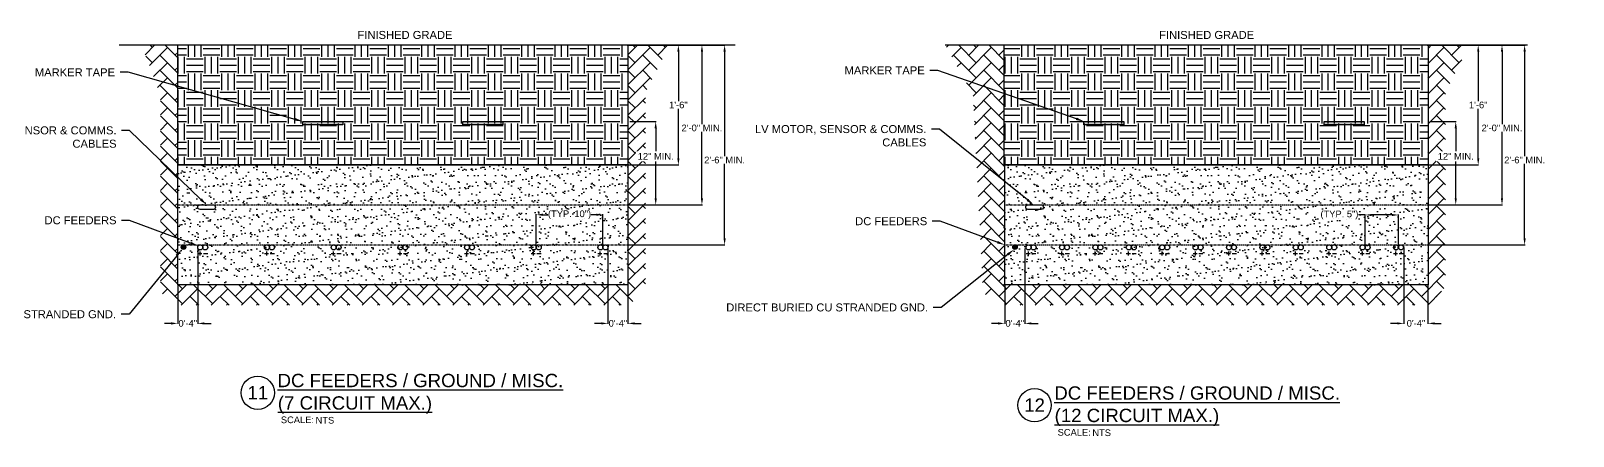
# Model space of a CAD drawing. Header units: feet. Extents: x -17 to 1795, y -41 to 60.
# Drawn here: x 1360.6 to 1591.9, y -0.5 to 60.3 of the extents above; entities that cross this region are included whole.
import ezdxf
from ezdxf import colors
from ezdxf.entities.mleader import LeaderData, LeaderLine
from ezdxf.enums import TextEntityAlignment as Align
from ezdxf.math import Vec2, Vec3

# ---------------------------------------------------------------- set-up
doc = ezdxf.new("R2010")
doc.units = ezdxf.units.FT
doc.header["$MEASUREMENT"] = 0
doc.linetypes.add('CENTER', pattern=[2, 1.25, -0.25, 0.25, -0.25])
for name, color, linetype in [('E-CABL-HARN-CBHR', 2, 'Continuous'), ('E-CABL-INST', 1, 'INSTRUMENT_CABLE'), ('E-CABL-UG2', 142, 'GROUND_WIRE_G2'), ('E-FIN-GR', 4, 'Continuous'), ('E-MRKR-TREN', 6, 'Continuous'), ('E-TREN', 3, 'Continuous'), ('E-TREN-HATCH', 254, 'Continuous'), ('G-ANNO-TEXT @ 1', 1, 'Continuous'), ('G-DIMS', 7, 'Continuous'), ('G-TEXT', 7, 'Continuous'), ('text', 1, 'Continuous')]:
    doc.layers.add(name, color=color, linetype=linetype)
doc.styles.add('NEI-A', font='arial.ttf')
doc.styles.get("Standard").update_dxf_attribs({"font": 'arial.ttf'})
doc.linetypes.add('GROUND_WIRE_G2', pattern='A,1,-0.2,["G2",Standard,S=0.1,R=0,X=-0.1,Y=-0.05],-0.2', length=1.4)
doc.linetypes.add('INSTRUMENT_CABLE', pattern='A,1,-0.2,["INST",Standard,S=0.1,R=0,X=-0.09,Y=-0.05],-0.3', length=1.5)
doc.dimstyles.new('NEI-A', dxfattribs={"dimtxt": 0.1, "dimasz": 0.125, "dimexe": 0.0625, "dimexo": 0.0625, "dimgap": 0.0625, "dimtad": 0, "dimtih": 1, "dimtoh": 1, "dimdec": 4, "dimzin": 3, "dimdsep": 46, "dimlunit": 4, "dimtxsty": 'NEI-A', "dimcen": 0, "dimadec": 0, "dimazin": 0, "dimtfac": 0.75, "dimtdec": 4, "dimtofl": 0, "dimtmove": 0, "dimatfit": 3, "dimfxl": 1, "dimfrac": 1, "dimtolj": 1, "dimtzin": 0, "dimarcsym": 0})

# ---------------------------------------------------------------- blocks, each defined once
blk = doc.blocks.new('*D12')
at = {"layer": 'Defpoints', "color": 0, "transparency": 16777216}
for p in [(1385.67, 27.7), (1382.67, 22.16), (1385.67, 16.38)]:
    blk.add_point(p, dxfattribs=at)
at = {"layer": 'text', "color": 0, "lineweight": -2, "transparency": 16777216}
for p, q in [((1385.67, 27.63), (1385.67, 16.31)), ((1382.67, 22.1), (1382.67, 16.31)), ((1381.67, 16.38), (1380.67, 16.38)), ((1386.67, 16.38), (1387.67, 16.38))]:
    blk.add_line(p, q, dxfattribs=at)
at = {"layer": 'text', "color": 0, "transparency": 16777216}
for points in [[(1381.67, 16.54), (1381.67, 16.21), (1382.67, 16.38)], [(1386.67, 16.54), (1386.67, 16.21), (1385.67, 16.38)]]:
    blk.add_solid(points, dxfattribs=at)
at = {"layer": 'text', "color": 0, "transparency": 16777216, "insert": (1384.17, 16.38), "char_height": 1, "attachment_point": 5, "style": 'NEI-A'}
blk.add_mtext('\\A1;0\'-4"', dxfattribs=at)
blk = doc.blocks.new('*D11')
at = {"layer": 'Defpoints', "color": 0, "transparency": 16777216}
for p in [(1447.17, 27.79), (1450.18, 22.16), (1450.18, 16.38)]:
    blk.add_point(p, dxfattribs=at)
at = {"layer": 'text', "color": 0, "lineweight": -2, "transparency": 16777216}
for p, q in [((1447.17, 27.72), (1447.17, 16.31)), ((1450.18, 22.1), (1450.18, 16.31)), ((1446.17, 16.38), (1445.17, 16.38)), ((1451.18, 16.38), (1452.18, 16.38))]:
    blk.add_line(p, q, dxfattribs=at)
at = {"layer": 'text', "color": 0, "transparency": 16777216}
for points in [[(1446.17, 16.54), (1446.17, 16.21), (1447.17, 16.38)], [(1451.18, 16.54), (1451.18, 16.21), (1450.18, 16.38)]]:
    blk.add_solid(points, dxfattribs=at)
at = {"layer": 'text', "color": 0, "transparency": 16777216, "insert": (1448.67, 16.38), "char_height": 1, "attachment_point": 5, "style": 'NEI-A'}
blk.add_mtext('\\A1;0\'-4"', dxfattribs=at)
blk = doc.blocks.new('*D22')
at = {"layer": 'Defpoints', "color": 0, "transparency": 16777216}
for p in [(1446.42, 32.68), (1436.42, 27.79), (1446.42, 27.79)]:
    blk.add_point(p, dxfattribs=at)
at = {"layer": 'text', "color": 0, "lineweight": -2, "transparency": 16777216}
for p, q in [((1436.42, 27.85), (1436.42, 32.75)), ((1437.42, 32.68), (1438.19, 32.68)), ((1445.42, 32.68), (1444.65, 32.68)), ((1446.42, 27.85), (1446.42, 32.75))]:
    blk.add_line(p, q, dxfattribs=at)
at = {"layer": 'text', "color": 0, "transparency": 16777216}
for points in [[(1437.42, 32.85), (1437.42, 32.52), (1436.42, 32.68)], [(1445.42, 32.85), (1445.42, 32.52), (1446.42, 32.68)]]:
    blk.add_solid(points, dxfattribs=at)
at = {"layer": 'text', "color": 0, "transparency": 16777216, "insert": (1441.42, 32.68), "char_height": 1, "attachment_point": 5, "style": 'NEI-A'}
blk.add_mtext('\\A1;(TYP. 10")', dxfattribs=at)
blk = doc.blocks.new('*D15')
at = {"layer": 'Defpoints', "color": 0, "transparency": 16777216}
for p in [(1509.69, 27.7), (1506.69, 22.16), (1509.69, 16.38)]:
    blk.add_point(p, dxfattribs=at)
at = {"layer": 'text', "color": 0, "lineweight": -2, "transparency": 16777216}
for p, q in [((1509.69, 27.63), (1509.69, 16.31)), ((1506.69, 22.1), (1506.69, 16.31)), ((1505.69, 16.38), (1504.69, 16.38)), ((1510.69, 16.38), (1511.69, 16.38))]:
    blk.add_line(p, q, dxfattribs=at)
at = {"layer": 'text', "color": 0, "transparency": 16777216}
for points in [[(1505.69, 16.54), (1505.69, 16.21), (1506.69, 16.38)], [(1510.69, 16.54), (1510.69, 16.21), (1509.69, 16.38)]]:
    blk.add_solid(points, dxfattribs=at)
at = {"layer": 'text', "color": 0, "transparency": 16777216, "insert": (1508.19, 16.38), "char_height": 1, "attachment_point": 5, "style": 'NEI-A'}
blk.add_mtext('\\A1;0\'-4"', dxfattribs=at)
blk = doc.blocks.new('*D20')
at = {"layer": 'Defpoints', "color": 0, "transparency": 16777216}
for p in [(1566.54, 27.81), (1570.15, 22.16), (1570.15, 16.38)]:
    blk.add_point(p, dxfattribs=at)
at = {"layer": 'text', "color": 0, "lineweight": -2, "transparency": 16777216}
for p, q in [((1566.54, 27.75), (1566.54, 16.31)), ((1570.15, 22.1), (1570.15, 16.31)), ((1565.54, 16.38), (1564.54, 16.38)), ((1571.15, 16.38), (1572.15, 16.38))]:
    blk.add_line(p, q, dxfattribs=at)
at = {"layer": 'text', "color": 0, "transparency": 16777216}
for points in [[(1565.54, 16.54), (1565.54, 16.21), (1566.54, 16.38)], [(1571.15, 16.54), (1571.15, 16.21), (1570.15, 16.38)]]:
    blk.add_solid(points, dxfattribs=at)
at = {"layer": 'text', "color": 0, "transparency": 16777216, "insert": (1568.35, 16.38), "char_height": 1, "attachment_point": 5, "style": 'NEI-A'}
blk.add_mtext('\\A1;0\'-4"', dxfattribs=at)
blk = doc.blocks.new('*D35')
at = {"layer": 'Defpoints', "color": 0, "transparency": 16777216}
for p in [(1565.73, 32.65), (1560.72, 27.78), (1565.73, 27.79)]:
    blk.add_point(p, dxfattribs=at)
at = {"layer": 'text', "color": 0, "lineweight": -2, "transparency": 16777216}
for p, q in [((1560.72, 32.65), (1559.72, 32.65)), ((1560.72, 27.85), (1560.72, 32.71)), ((1564.73, 32.65), (1561.72, 32.65)), ((1565.73, 27.85), (1565.73, 32.71))]:
    blk.add_line(p, q, dxfattribs=at)
at = {"layer": 'text', "color": 0, "transparency": 16777216}
for points in [[(1561.72, 32.81), (1561.72, 32.48), (1560.72, 32.65)], [(1564.73, 32.81), (1564.73, 32.48), (1565.73, 32.65)]]:
    blk.add_solid(points, dxfattribs=at)
at = {"layer": 'text', "color": 0, "transparency": 16777216, "insert": (1556.87, 32.65), "char_height": 1, "attachment_point": 5, "style": 'NEI-A'}
blk.add_mtext('\\A1;(TYP. 5")', dxfattribs=at)
blk = doc.blocks.new('DETAIL_TITLE')
blk.add_circle((0.592, -0.513), 0.25)
at = {"style": 'NEI-A', "flags": 8}
blk.add_attdef('#', text='', height=0.2, dxfattribs=at).set_placement((0.592, -0.511), align=Align.MIDDLE_CENTER)
at = {"style": 'NEI-A'}
blk.add_attdef('DETAIL_TITLE_001', (0.91, -0.485), '', height=0.2, dxfattribs=at)
for tag, p in [('SCALE:', (0.939, -0.738)), ('1"_=_', (1.547, -0.738))]:
    blk.add_attdef(tag, text='', height=0.1, dxfattribs=at).set_placement(p, align=Align.BOTTOM_LEFT)
blk = doc.blocks.new('*D50')
at = {"layer": 'Defpoints', "color": 0, "transparency": 16777216}
for p in [(1450.26, 58.16), (1457.74, 58.16), (1450.26, 40.16)]:
    blk.add_point(p, dxfattribs=at)
at = {"layer": 'text', "color": 0, "lineweight": -2, "transparency": 16777216}
for p, q in [((1450.32, 58.16), (1457.8, 58.16)), ((1457.74, 57.16), (1457.74, 49.73)), ((1457.74, 41.16), (1457.74, 48.59)), ((1450.32, 40.16), (1457.8, 40.16))]:
    blk.add_line(p, q, dxfattribs=at)
at = {"layer": 'text', "color": 0, "transparency": 16777216}
for points in [[(1457.57, 57.16), (1457.91, 57.16), (1457.74, 58.16)], [(1457.57, 41.16), (1457.91, 41.16), (1457.74, 40.16)]]:
    blk.add_solid(points, dxfattribs=at)
at = {"layer": 'text', "color": 0, "transparency": 16777216, "insert": (1457.74, 49.16), "char_height": 1, "attachment_point": 5, "style": 'NEI-A'}
blk.add_mtext('\\A1;1\'-6"', dxfattribs=at)
blk = doc.blocks.new('*D51')
at = {"layer": 'Defpoints', "color": 0, "transparency": 16777216}
for p in [(1570.2, 58.16), (1577.68, 58.16), (1570.2, 40.16)]:
    blk.add_point(p, dxfattribs=at)
at = {"layer": 'text', "color": 0, "lineweight": -2, "transparency": 16777216}
for p, q in [((1570.27, 58.16), (1577.74, 58.16)), ((1577.68, 57.16), (1577.68, 49.73)), ((1577.68, 41.16), (1577.68, 48.59)), ((1570.27, 40.16), (1577.74, 40.16))]:
    blk.add_line(p, q, dxfattribs=at)
at = {"layer": 'text', "color": 0, "transparency": 16777216}
for points in [[(1577.52, 57.16), (1577.85, 57.16), (1577.68, 58.16)], [(1577.52, 41.16), (1577.85, 41.16), (1577.68, 40.16)]]:
    blk.add_solid(points, dxfattribs=at)
at = {"layer": 'text', "color": 0, "transparency": 16777216, "insert": (1577.68, 49.16), "char_height": 1, "attachment_point": 5, "style": 'NEI-A'}
blk.add_mtext('\\A1;1\'-6"', dxfattribs=at)
blk = doc.blocks.new('*D53')
at = {"layer": 'Defpoints', "color": 0, "transparency": 16777216}
for p in [(1450.41, 46.67), (1450.24, 34.16), (1454.34, 34.16)]:
    blk.add_point(p, dxfattribs=at)
at = {"layer": 'text', "color": 0, "lineweight": -2, "transparency": 16777216}
for p, q in [((1450.47, 46.67), (1454.4, 46.67)), ((1454.34, 45.67), (1454.34, 42.03)), ((1454.34, 35.16), (1454.34, 40.9)), ((1450.3, 34.16), (1454.4, 34.16))]:
    blk.add_line(p, q, dxfattribs=at)
at = {"layer": 'text', "color": 0, "transparency": 16777216}
for points in [[(1454.17, 45.67), (1454.51, 45.67), (1454.34, 46.67)], [(1454.17, 35.16), (1454.51, 35.16), (1454.34, 34.16)]]:
    blk.add_solid(points, dxfattribs=at)
at = {"layer": 'text', "color": 0, "transparency": 16777216, "insert": (1454.34, 41.46), "char_height": 1, "attachment_point": 5, "style": 'NEI-A', "bg_fill": 3, "box_fill_scale": 1.25, "bg_fill_color": 256, "bg_fill_true_color": 13158600, "bg_fill_transparency": 0}
blk.add_mtext('\\A1;12" MIN.', dxfattribs=at)
blk = doc.blocks.new('*D54')
at = {"layer": 'Defpoints', "color": 0, "transparency": 16777216}
for p in [(1570.38, 46.67), (1570.21, 34.16), (1574.31, 34.16)]:
    blk.add_point(p, dxfattribs=at)
at = {"layer": 'text', "color": 0, "lineweight": -2, "transparency": 16777216}
for p, q in [((1570.44, 46.67), (1574.38, 46.67)), ((1574.31, 45.67), (1574.31, 42.03)), ((1574.31, 35.16), (1574.31, 40.9)), ((1570.27, 34.16), (1574.38, 34.16))]:
    blk.add_line(p, q, dxfattribs=at)
at = {"layer": 'text', "color": 0, "transparency": 16777216}
for points in [[(1574.15, 45.67), (1574.48, 45.67), (1574.31, 46.67)], [(1574.15, 35.16), (1574.48, 35.16), (1574.31, 34.16)]]:
    blk.add_solid(points, dxfattribs=at)
at = {"layer": 'text', "color": 0, "transparency": 16777216, "insert": (1574.31, 41.46), "char_height": 1, "attachment_point": 5, "style": 'NEI-A', "bg_fill": 3, "box_fill_scale": 1.25, "bg_fill_color": 256, "bg_fill_true_color": 13158600, "bg_fill_transparency": 0}
blk.add_mtext('\\A1;12" MIN.', dxfattribs=at)
blk = doc.blocks.new('*D66')
at = {"layer": 'Defpoints', "color": 0, "transparency": 16777216}
for p in [(1450.18, 58.16), (1450, 28.16), (1464.67, 28.16)]:
    blk.add_point(p, dxfattribs=at)
at = {"layer": 'text', "color": 0, "lineweight": -2, "transparency": 16777216}
for p, q in [((1450.24, 58.16), (1464.73, 58.16)), ((1464.67, 57.16), (1464.67, 41.47)), ((1464.67, 29.16), (1464.67, 40.33)), ((1450.06, 28.16), (1464.73, 28.16))]:
    blk.add_line(p, q, dxfattribs=at)
at = {"layer": 'text', "color": 0, "transparency": 16777216}
for points in [[(1464.5, 57.16), (1464.84, 57.16), (1464.67, 58.16)], [(1464.5, 29.16), (1464.84, 29.16), (1464.67, 28.16)]]:
    blk.add_solid(points, dxfattribs=at)
at = {"layer": 'text', "color": 0, "transparency": 16777216, "insert": (1464.67, 40.9), "char_height": 1, "attachment_point": 5, "style": 'NEI-A'}
blk.add_mtext('\\A1;2\'-6" MIN.', dxfattribs=at)
blk = doc.blocks.new('*D67')
at = {"layer": 'Defpoints', "color": 0, "transparency": 16777216}
for p in [(1450, 58.16), (1450, 34.16), (1461.27, 34.16)]:
    blk.add_point(p, dxfattribs=at)
at = {"layer": 'text', "color": 0, "lineweight": -2, "transparency": 16777216}
for p, q in [((1450.06, 58.16), (1461.34, 58.16)), ((1461.27, 57.16), (1461.27, 46.29)), ((1461.27, 35.16), (1461.27, 45.14)), ((1450.06, 34.16), (1461.34, 34.16))]:
    blk.add_line(p, q, dxfattribs=at)
at = {"layer": 'text', "color": 0, "transparency": 16777216}
for points in [[(1461.11, 57.16), (1461.44, 57.16), (1461.27, 58.16)], [(1461.11, 35.16), (1461.44, 35.16), (1461.27, 34.16)]]:
    blk.add_solid(points, dxfattribs=at)
at = {"layer": 'text', "color": 0, "transparency": 16777216, "insert": (1461.27, 45.71), "char_height": 1, "attachment_point": 5, "style": 'NEI-A'}
blk.add_mtext('\\A1;2\'-0" MIN.', dxfattribs=at)
blk = doc.blocks.new('*D68')
at = {"layer": 'Defpoints', "color": 0, "transparency": 16777216}
for p in [(1570.15, 58.16), (1569.97, 28.16), (1584.64, 28.16)]:
    blk.add_point(p, dxfattribs=at)
at = {"layer": 'text', "color": 0, "lineweight": -2, "transparency": 16777216}
for p, q in [((1570.22, 58.16), (1584.7, 58.16)), ((1584.64, 57.16), (1584.64, 41.47)), ((1584.64, 29.16), (1584.64, 40.33)), ((1570.04, 28.16), (1584.7, 28.16))]:
    blk.add_line(p, q, dxfattribs=at)
at = {"layer": 'text', "color": 0, "transparency": 16777216}
for points in [[(1584.47, 57.16), (1584.81, 57.16), (1584.64, 58.16)], [(1584.47, 29.16), (1584.81, 29.16), (1584.64, 28.16)]]:
    blk.add_solid(points, dxfattribs=at)
at = {"layer": 'text', "color": 0, "transparency": 16777216, "insert": (1584.64, 40.9), "char_height": 1, "attachment_point": 5, "style": 'NEI-A'}
blk.add_mtext('\\A1;2\'-6" MIN.', dxfattribs=at)
blk = doc.blocks.new('*D69')
at = {"layer": 'Defpoints', "color": 0, "transparency": 16777216}
for p in [(1569.97, 58.16), (1569.97, 34.16), (1581.25, 34.16)]:
    blk.add_point(p, dxfattribs=at)
at = {"layer": 'text', "color": 0, "lineweight": -2, "transparency": 16777216}
for p, q in [((1570.04, 58.16), (1581.31, 58.16)), ((1581.25, 57.16), (1581.25, 46.29)), ((1581.25, 35.16), (1581.25, 45.14)), ((1570.04, 34.16), (1581.31, 34.16))]:
    blk.add_line(p, q, dxfattribs=at)
at = {"layer": 'text', "color": 0, "transparency": 16777216}
for points in [[(1581.08, 57.16), (1581.41, 57.16), (1581.25, 58.16)], [(1581.08, 35.16), (1581.41, 35.16), (1581.25, 34.16)]]:
    blk.add_solid(points, dxfattribs=at)
at = {"layer": 'text', "color": 0, "transparency": 16777216, "insert": (1581.25, 45.71), "char_height": 1, "attachment_point": 5, "style": 'NEI-A'}
blk.add_mtext('\\A1;2\'-0" MIN.', dxfattribs=at)

msp = doc.modelspace()

# ---------------------------------------------------------------- hatches: boundary and pattern name
at = {"layer": 'E-CABL-UG2', "linetype": 'Continuous'}
h = msp.add_hatch(color=256, dxfattribs=at)
edge = h.paths.add_edge_path()
edge.add_arc((1383.53235, 27.8174), 0.34375, 0, 360)
h = msp.add_hatch(color=256, dxfattribs=at)
edge = h.paths.add_edge_path()
edge.add_arc((1508.22198, 27.8174), 0.34375, 0, 360)
at = {"layer": 'E-MRKR-TREN', "linetype": 'Continuous'}
h = msp.add_hatch(color=256, dxfattribs=at)
h.dxf.hatch_style = 1
h.paths.add_polyline_path([(1401.42458, 46.67723), (1407.42458, 46.67723), (1407.42458, 46.17723), (1401.42458, 46.17723)])
h = msp.add_hatch(color=256, dxfattribs=at)
h.dxf.hatch_style = 1
h.paths.add_polyline_path([(1425.42458, 46.67723), (1431.42458, 46.67723), (1431.42458, 46.17723), (1425.42458, 46.17723)])
h = msp.add_hatch(color=256, dxfattribs=at)
h.dxf.hatch_style = 1
h.paths.add_polyline_path([(1518.55613, 46.68839), (1524.55613, 46.68839), (1524.55613, 46.18839), (1518.55613, 46.18839)])
h = msp.add_hatch(color=256, dxfattribs=at)
h.dxf.hatch_style = 1
h.paths.add_polyline_path([(1554.55613, 46.68839), (1560.55613, 46.68839), (1560.55613, 46.18839), (1554.55613, 46.18839)])
at = {"layer": 'E-TREN-HATCH', "linetype": 'Continuous'}
h = msp.add_hatch(dxfattribs=at)
h.set_pattern_fill('AR-HBONE', color=256, scale=0.4)
h.set_pattern_definition([(45, (888.9701, 199.1875), (2e-16, 2.2627417), [4.8, -1.6]), (135, (890.1015, 200.3188), (2e-16, 2.2627417), [4.8, -1.6])])
h.paths.add_polyline_path([(1456.39624, 58.16115), (1450.18083, 58.16115), (1450.18083, 22.16115), (1382.66833, 22.16115), (1382.66833, 58.16115), (1377.24086, 58.16115), (1380.06274, 50.67285), (1380.06274, 21.0924), (1382.06111, 19.0924), (1450.44575, 19.13853), (1452.79287, 21.87574), (1452.79287, 51.04884)])
h = msp.add_hatch(dxfattribs=at)
h.set_pattern_fill('EARTH', color=256, scale=10)
h.set_pattern_definition([(0, (888.9701, 199.1875), (2.5, 2.5), [2.5, -2.5]), (0, (888.9701, 200.125), (2.5, 2.5), [2.5, -2.5]), (0, (888.9701, 201.0625), (2.5, 2.5), [2.5, -2.5]), (90, (889.2826, 201.375), (-2.5, 2.5), [2.5, -2.5]), (90, (890.2201, 201.375), (-2.5, 2.5), [2.5, -2.5]), (90, (891.1576, 201.375), (-2.5, 2.5), [2.5, -2.5])])
h.paths.add_polyline_path([(1382.66833, 58.16115), (1450.18083, 58.16115), (1450.18083, 40.16115), (1382.66833, 40.16115)])
h = msp.add_hatch(dxfattribs=at)
h.set_pattern_fill('AR-HBONE', color=256, scale=0.4)
h.set_pattern_definition([(45, (998.9422, 199.1875), (2e-16, 2.2627417), [4.8, -1.6]), (135, (1000.0736, 200.3188), (2e-16, 2.2627417), [4.8, -1.6])])
h.paths.add_polyline_path([(1576.3683, 58.16115), (1570.15288, 58.16115), (1570.15288, 22.16115), (1506.60587, 22.16115), (1506.60587, 58.16115), (1497.7434, 58.16115), (1501.92143, 50.67285), (1503.44071, 21.0924), (1505.40311, 19.0924), (1570.4178, 19.13853), (1572.76492, 21.87574), (1572.76492, 51.04884)])
h = msp.add_hatch(dxfattribs=at)
h.set_pattern_fill('EARTH', color=256, scale=10)
h.set_pattern_definition([(0, (998.9422, 199.1875), (2.5, 2.5), [2.5, -2.5]), (0, (998.9422, 200.125), (2.5, 2.5), [2.5, -2.5]), (0, (998.9422, 201.0625), (2.5, 2.5), [2.5, -2.5]), (90, (999.2547, 201.375), (-2.5, 2.5), [2.5, -2.5]), (90, (1000.1922, 201.375), (-2.5, 2.5), [2.5, -2.5]), (90, (1001.1297, 201.375), (-2.5, 2.5), [2.5, -2.5])])
h.paths.add_polyline_path([(1506.60587, 58.16115), (1570.15288, 58.16115), (1570.15288, 40.16115), (1506.60587, 40.16115)])
h = msp.add_hatch(dxfattribs=at)
h.set_pattern_fill('AR-SAND', color=252)
h.set_pattern_definition([(37.5, (888.9701, 199.1875), (-0.0629934, 1.9268238), [0, -1.52, 0, -1.7, 0, -1.625]), (7.5, (888.9701, 199.1875), (1.769777, 2.822146), [0, -0.82, 0, -1.37, 0, -0.525]), (327.5, (887.7401, 199.1875), (3.114142, 0.005659), [0, -0.5, 0, -1.8, 0, -2.35]), (317.5, (887.74, 199.1875), (3.006127, 0.877676), [0, -0.25, 0, -1.18, 0, -1.35])])
h.paths.add_polyline_path([(1382.66833, 40.16115), (1450.18083, 40.16115), (1450.18083, 22.16115), (1382.66833, 22.16115)])
h = msp.add_hatch(dxfattribs=at)
h.set_pattern_fill('AR-SAND', color=252)
h.set_pattern_definition([(37.5, (998.9422, 199.1875), (-0.0629934, 1.9268238), [0, -1.52, 0, -1.7, 0, -1.625]), (7.5, (998.9422, 199.1875), (1.769777, 2.822146), [0, -0.82, 0, -1.37, 0, -0.525]), (327.5, (997.7122, 199.1875), (3.114142, 0.005659), [0, -0.5, 0, -1.8, 0, -2.35]), (317.5, (997.7122, 199.1875), (3.006127, 0.877676), [0, -0.25, 0, -1.18, 0, -1.35])])
h.paths.add_polyline_path([(1506.5485, 40.16115), (1570.15288, 40.16115), (1570.15288, 22.16115), (1506.5485, 22.16115)])

# ---------------------------------------------------------------- linework, layer by layer
at = {"layer": 'E-CABL-HARN-CBHR', "linetype": 'Continuous'}
for centre in [(1386.04333, 27.78615), (1386.79333, 27.78615), (1396.04333, 27.78615), (1396.79333, 27.78615), (1406.04333, 27.78615), (1406.79333, 27.78615), (1416.04333, 27.78615), (1416.79333, 27.78615), (1426.04333, 27.78615), (1426.79333, 27.78615), (1436.04333, 27.78615), (1436.79333, 27.78615), (1446.04333, 27.78615), (1446.79333, 27.78615), (1510.25615, 27.78615), (1511.00615, 27.78615), (1515.26475, 27.78615), (1516.01475, 27.78615), (1520.27335, 27.78615), (1521.02335, 27.78615), (1525.28195, 27.78615), (1526.03195, 27.78615), (1530.29055, 27.78615), (1531.04055, 27.78615), (1535.29915, 27.78615), (1536.04915, 27.78615), (1540.30775, 27.78615), (1541.05775, 27.78615), (1545.31635, 27.78615), (1546.06635, 27.78615), (1550.32495, 27.78615), (1551.07495, 27.78615), (1555.33355, 27.78615), (1556.08355, 27.78615), (1560.34215, 27.78615), (1561.09215, 27.78615), (1565.35075, 27.78615), (1566.10075, 27.78615)]:
    msp.add_circle(centre, 0.375, dxfattribs=at)
at = {"layer": 'E-CABL-INST', "linetype": 'Continuous', "flags": 128}
for points in [[(1386.00583, 34.16115), (1388.00583, 34.16115, -1.000000131), (1388.00583, 33.48615), (1386.00583, 33.48615, -0.999839867), (1386.00572, 34.16115, -0.000160154)], [(1510.15784, 34.16115), (1512.15784, 34.16115, -1.000000131), (1512.15784, 33.48615), (1510.15784, 33.48615, -0.999839867), (1510.15773, 34.16115, -0.000160154)]]:
    msp.add_lwpolyline(points, format="xyb", dxfattribs=at)
at = {"layer": 'E-CABL-UG2', "linetype": 'Continuous'}
for centre in [(1383.53235, 27.8174), (1508.22198, 27.8174)]:
    msp.add_circle(centre, 0.34375, dxfattribs=at)
at = {"layer": 'E-FIN-GR', "flags": 128}
for points in [[(1373.89916, 58.16115), (1466.25047, 58.16115)], [(1497.7434, 58.16115), (1585.09106, 58.16115)]]:
    msp.add_lwpolyline(points, dxfattribs=at)
at = {"layer": 'E-MRKR-TREN', "linetype": 'Continuous', "flags": 128}
for points in [[(1401.42458, 46.67723), (1407.42458, 46.67723), (1407.42458, 46.17723), (1401.42458, 46.17723)], [(1425.42458, 46.67723), (1431.42458, 46.67723), (1431.42458, 46.17723), (1425.42458, 46.17723)], [(1518.55613, 46.68839), (1524.55613, 46.68839), (1524.55613, 46.18839), (1518.55613, 46.18839)], [(1554.55613, 46.68839), (1560.55613, 46.68839), (1560.55613, 46.18839), (1554.55613, 46.18839)]]:
    msp.add_lwpolyline(points, close=True, dxfattribs=at)
at = {"layer": 'E-TREN', "color": 252, "linetype": 'Continuous'}
for points in [[(1382.66833, 58.16115), (1450.18083, 58.16115), (1450.18083, 40.16115), (1382.66833, 40.16115)], [(1506.60587, 58.16115), (1570.15288, 58.16115), (1570.15288, 40.16115), (1506.60587, 40.16115)], [(1382.66833, 40.16115), (1450.18083, 40.16115), (1450.18083, 22.16115), (1382.66833, 22.16115)], [(1506.66958, 40.16115), (1570.15288, 40.16115), (1570.15288, 22.16115), (1506.66958, 22.16115)]]:
    msp.add_lwpolyline(points, close=True, dxfattribs=at)
at = {"layer": 'G-DIMS', "linetype": 'CENTER', "ltscale": 0.25}
for points in [[(1382.66833, 34.16115), (1450.18083, 34.16115)], [(1506.82034, 34.16115), (1570.15288, 34.16115)], [(1382.66833, 28.16115), (1450.18083, 28.16115)], [(1506.82034, 28.16115), (1570.15288, 28.16115)]]:
    msp.add_lwpolyline(points, dxfattribs=at)
at = {"layer": 'G-TEXT'}
for p, q in [((1385.66164, 26.86121), (1386.27954, 26.86121)), ((1385.97059, 27.17016), (1385.97059, 26.55226)), ((1386.53618, 26.86121), (1387.15408, 26.86121)), ((1395.66164, 26.86121), (1396.27954, 26.86121)), ((1395.97059, 27.17016), (1395.97059, 26.55226)), ((1396.53618, 26.86121), (1397.15408, 26.86121)), ((1405.66164, 26.86121), (1406.27954, 26.86121)), ((1405.97059, 27.17016), (1405.97059, 26.55226)), ((1406.53618, 26.86121), (1407.15408, 26.86121)), ((1415.66164, 26.86121), (1416.27954, 26.86121)), ((1415.97059, 27.17016), (1415.97059, 26.55226)), ((1416.53618, 26.86121), (1417.15408, 26.86121)), ((1425.66164, 26.86121), (1426.27954, 26.86121)), ((1425.97059, 27.17016), (1425.97059, 26.55226)), ((1426.53618, 26.86121), (1427.15408, 26.86121)), ((1435.66164, 26.86121), (1436.27954, 26.86121)), ((1435.97059, 27.17016), (1435.97059, 26.55226)), ((1436.53618, 26.86121), (1437.15408, 26.86121)), ((1445.66164, 26.86121), (1446.27954, 26.86121)), ((1445.97059, 27.17016), (1445.97059, 26.55226)), ((1446.53618, 26.86121), (1447.15408, 26.86121)), ((1509.87446, 26.86121), (1510.49236, 26.86121)), ((1510.18341, 27.17016), (1510.18341, 26.55226)), ((1510.749, 26.86121), (1511.3669, 26.86121)), ((1514.88306, 26.86121), (1515.50096, 26.86121)), ((1515.19201, 27.17016), (1515.19201, 26.55226)), ((1515.7576, 26.86121), (1516.3755, 26.86121)), ((1519.89166, 26.86121), (1520.50956, 26.86121)), ((1520.20061, 27.17016), (1520.20061, 26.55226)), ((1520.7662, 26.86121), (1521.3841, 26.86121)), ((1524.90027, 26.86121), (1525.51816, 26.86121)), ((1525.20921, 27.17016), (1525.20921, 26.55226)), ((1525.7748, 26.86121), (1526.3927, 26.86121)), ((1529.90887, 26.86121), (1530.52676, 26.86121)), ((1530.21781, 27.17016), (1530.21781, 26.55226)), ((1530.7834, 26.86121), (1531.4013, 26.86121)), ((1534.91747, 26.86121), (1535.53536, 26.86121)), ((1535.22642, 27.17016), (1535.22642, 26.55226)), ((1535.792, 26.86121), (1536.4099, 26.86121)), ((1539.92607, 26.86121), (1540.54396, 26.86121)), ((1540.23502, 27.17016), (1540.23502, 26.55226)), ((1540.8006, 26.86121), (1541.4185, 26.86121)), ((1544.93467, 26.86121), (1545.55256, 26.86121)), ((1545.24362, 27.17016), (1545.24362, 26.55226)), ((1545.8092, 26.86121), (1546.4271, 26.86121)), ((1549.94327, 26.86121), (1550.56117, 26.86121)), ((1550.25222, 27.17016), (1550.25222, 26.55226)), ((1550.8178, 26.86121), (1551.4357, 26.86121)), ((1554.95187, 26.86121), (1555.56977, 26.86121)), ((1555.26082, 27.17016), (1555.26082, 26.55226)), ((1555.82641, 26.86121), (1556.4443, 26.86121)), ((1559.96047, 26.86121), (1560.57837, 26.86121)), ((1560.26942, 27.17016), (1560.26942, 26.55226)), ((1560.83501, 26.86121), (1561.4529, 26.86121)), ((1564.96907, 26.86121), (1565.58697, 26.86121)), ((1565.27802, 27.17016), (1565.27802, 26.55226)), ((1565.84361, 26.86121), (1566.4615, 26.86121))]:
    msp.add_line(p, q, dxfattribs=at)

# ---------------------------------------------------------------- block references
at = {"layer": 'G-ANNO-TEXT @ 1'}
ref = msp.add_blockref('DETAIL_TITLE', (1388.74689, 11.09374), dxfattribs=dict(at, xscale=10, yscale=10, zscale=10))
ref.add_attrib('#', '11', dxfattribs={"layer": '0', "height": 2, "style": 'NEI-A'}).set_placement((1394.66889, 5.98474), align=Align.MIDDLE_CENTER)
ref.add_attrib('DETAIL_TITLE_001', '%%UDC FEEDERS / GROUND / MISC.', (1397.6303, 6.80689), dxfattribs={"layer": '0', "height": 2, "style": 'NEI-A'})
ref.add_attrib('SCALE:', 'SCALE:', dxfattribs={"layer": '0', "height": 1, "style": 'NEI-A'}).set_placement((1398.12997, 2.405), align=Align.TOP_LEFT)
ref.add_attrib('1"_=_', 'NTS', dxfattribs={"layer": '0', "height": 1, "style": 'NEI-A'}).set_placement((1403.33509, 2.34275), align=Align.TOP_LEFT)
ref.add_attrib('DETAIL_TITLE_002', '%%U(7 CIRCUIT MAX.)', (1397.67669, 3.43945), dxfattribs={"layer": '0', "height": 2, "style": 'NEI-A'})
ref = msp.add_blockref('DETAIL_TITLE', (1505.22917, 9.21693), dxfattribs=dict(at, xscale=10, yscale=10, zscale=10))
ref.add_attrib('#', '12', dxfattribs={"layer": '0', "height": 2, "style": 'NEI-A'}).set_placement((1511.15117, 4.10793), align=Align.MIDDLE_CENTER)
ref.add_attrib('DETAIL_TITLE_001', '%%UDC FEEDERS / GROUND / MISC.', (1514.11259, 4.93008), dxfattribs={"layer": '0', "height": 2, "style": 'NEI-A'})
ref.add_attrib('SCALE:', 'SCALE:', dxfattribs={"layer": '0', "height": 1, "style": 'NEI-A'}).set_placement((1514.61226, 0.52819), align=Align.TOP_LEFT)
ref.add_attrib('1"_=_', 'NTS', dxfattribs={"layer": '0', "height": 1, "style": 'NEI-A'}).set_placement((1519.81737, 0.46594), align=Align.TOP_LEFT)
ref.add_attrib('DETAIL_TITLE_002', '%%U(12 CIRCUIT MAX.)', (1514.15897, 1.56264), dxfattribs={"layer": '0', "height": 2, "style": 'NEI-A'})

# ---------------------------------------------------------------- texts
at = {"layer": 'text', "char_height": 1.2, "attachment_point": 5, "style": 'NEI-A'}
for width, insert in [(17.435818, (1416.74136, 59.6616)), (17.5460255, (1536.95477, 59.6616))]:
    msp.add_mtext_dynamic_manual_height_columns('FINISHED GRADE', width=width, gutter_width=6.5625, heights=[0], dxfattribs=dict(at, insert=insert))

# ---------------------------------------------------------------- dimensions: what is measured, and where the dimension line sits
at = {"layer": 'text'}
for base, p1, p2, picture, middle in [((1457.73903, 58.16115), (1450.26003, 40.16115), (1450.26003, 58.16115), '*D50', (1457.73903, 49.16115)), ((1577.68228, 58.16115), (1570.20329, 40.16115), (1570.20329, 58.16115), '*D51', (1577.68228, 49.16115))]:
    dim = msp.add_linear_dim(base=base, p1=p1, p2=p2, angle=90, text='1\'-6"', dimstyle='NEI-A', override={"dimtxt": 1, "dimasz": 1}, dxfattribs=at)
    dim.commit()
    dim.dimension.update_dxf_attribs({"geometry": picture, "text_midpoint": middle})
for base, p1, p2, text, override, picture, middle in [((1446.41833, 32.6841), (1436.41833, 27.78615), (1446.41833, 27.78615), '(TYP. <>)', {"dimtxt": 1, "dimasz": 1, "dimgap": 0.0625}, '*D22', (1441.41833, 32.6841)), ((1565.72575, 32.64595), (1560.71715, 27.78385), (1565.72575, 27.78615), '(TYP. <>)', {"dimtxt": 1, "dimasz": 1}, '*D35', (1556.87396, 32.64595)), ((1450.18083, 16.37678), (1447.16833, 27.78615), (1450.18083, 22.16115), '0\'-4"', {"dimtxt": 1, "dimasz": 1, "dimgap": 0.0625}, '*D11', (1448.67458, 16.37678)), ((1570.15288, 16.37678), (1566.541, 27.80924), (1570.15288, 22.16115), '0\'-4"', {"dimtxt": 1, "dimasz": 1, "dimgap": 0.0625}, '*D20', (1568.34694, 16.37678)), ((1385.66833, 16.37678), (1382.66833, 22.16115), (1385.66833, 27.69544), '0\'-4"', {"dimtxt": 1, "dimasz": 1, "dimgap": 0.0625}, '*D12', (1384.16833, 16.37678)), ((1509.68635, 16.37678), (1506.68635, 22.16115), (1509.68635, 27.69544), '0\'-4"', {"dimtxt": 1, "dimasz": 1, "dimgap": 0.0625}, '*D15', (1508.18635, 16.37678))]:
    dim = msp.add_linear_dim(base=base, p1=p1, p2=p2, text=text, dimstyle='NEI-A', override=override, dxfattribs=at)
    dim.commit()
    dim.dimension.update_dxf_attribs({"geometry": picture, "text_midpoint": middle, "dimtype": 160})

# ---------------------------------------------------------------- leaders
ml = msp.add_multileader_mtext('Standard', dxfattribs=at)
ml.set_content('MARKER TAPE ', color=256, style='NEI-A')
ml.set_leader_properties()
ml.build(insert=Vec2(0, 0))
ml.multileader.update_dxf_attribs({"dogleg_length": 0.1, "arrow_head_size": 1.2, "scale": 12})
ctx = ml.context
ctx.base_point, ctx.scale, ctx.char_height, ctx.arrow_head_size, ctx.landing_gap_size, ctx.plane_origin = Vec3(1365.48081, 54.05834), 12, 1.2, 1.2, 0.75, Vec3(1395.99341, 38.3632)
ctx.text_align_type = 2
notes = []
notes.append((ctx, [(0, (1, 1, 0), (1375.20727, 54.05834), (-1, 0), 1.2, [(0, [(1401.42458, 46.67723)], 0, [])])]))
ctx.mtext.insert, ctx.mtext.width, ctx.mtext.alignment, ctx.mtext.flow_direction = Vec3(1373.25727, 54.65834), 11.063125, 3, 5
ml = msp.add_multileader_mtext('Standard', dxfattribs=at)
ml.set_content('MARKER TAPE ', color=256, style='NEI-A')
ml.set_leader_properties()
ml.build(insert=Vec2(0, 0))
ml.multileader.update_dxf_attribs({"dogleg_length": 0.1, "arrow_head_size": 1.2, "scale": 12})
ctx = ml.context
ctx.base_point, ctx.scale, ctx.char_height, ctx.arrow_head_size, ctx.landing_gap_size, ctx.plane_origin = Vec3(1486.89891, 54.35172), 12, 1.2, 1.2, 0.75, Vec3(1505.96546, 38.3632)
ctx.text_align_type = 2
notes.append((ctx, [(0, (1, 1, 0), (1496.62538, 54.35172), (-1, 0), 1.2, [(0, [(1518.55613, 46.68839)], 0, [])])]))
ctx.mtext.insert, ctx.mtext.width, ctx.mtext.alignment, ctx.mtext.flow_direction = Vec3(1494.67538, 54.95172), 11.063125, 3, 5
ml = msp.add_multileader_mtext('Standard', dxfattribs=at)
ml.set_content('MARKER TAPE ', color=256, style='NEI-A')
ml.set_leader_properties()
ml.build(insert=Vec2(0, 0))
ml.multileader.update_dxf_attribs({"dogleg_length": 0.1, "arrow_head_size": 1.2, "scale": 12})
ctx = ml.context
ctx.base_point, ctx.scale, ctx.char_height, ctx.arrow_head_size, ctx.landing_gap_size, ctx.plane_origin = Vec3(1610.97007, 53.74225), 12, 1.2, 1.2, 0.75, Vec3(1630.03661, 38.3632)
ctx.text_align_type = 2
notes.append((ctx, [(0, (1, 1, 0), (1620.69653, 53.74225), (-1, 0), 1.2, [(0, [(1644.9361, 46.67828)], 0, [])])]))
ctx.mtext.insert, ctx.mtext.width, ctx.mtext.alignment, ctx.mtext.flow_direction = Vec3(1618.74653, 54.34225), 11.063125, 3, 5
ml = msp.add_multileader_mtext('Standard', dxfattribs=at)
ml.set_content('LV MOTOR, SENSOR & COMMS. \\PCABLES', color=256, style='NEI-A')
ml.set_leader_properties()
ml.build(insert=Vec2(0, 0))
ml.multileader.update_dxf_attribs({"dogleg_length": 0.1, "arrow_head_size": 1.2, "scale": 12})
ctx = ml.context
ctx.base_point, ctx.scale, ctx.char_height, ctx.arrow_head_size, ctx.landing_gap_size, ctx.plane_origin = Vec3(1363.78886, 45.33869), 12, 1.2, 1.2, 0.75, Vec3(1399.91051, 38.14308)
ctx.text_align_type = 2
notes.append((ctx, [(0, (1, 1, 0), (1375.43811, 45.33869), (-1, 0), 1.2, [(0, [(1387.00583, 34.16115)], 0, [])])]))
ctx.mtext.insert, ctx.mtext.width, ctx.mtext.alignment, ctx.mtext.flow_direction = Vec3(1373.48811, 45.94892), 15.463125, 3, 5
ml = msp.add_multileader_mtext('Standard', dxfattribs=at)
ml.set_content('LV MOTOR, SENSOR & COMMS. \\PCABLES', color=256, style='NEI-A')
ml.set_leader_properties()
ml.build(insert=Vec2(0, 0))
ml.multileader.update_dxf_attribs({"dogleg_length": 0.1, "arrow_head_size": 1.2, "scale": 12})
ctx = ml.context
ctx.base_point, ctx.scale, ctx.char_height, ctx.arrow_head_size, ctx.landing_gap_size, ctx.plane_origin = Vec3(1485.22763, 45.53164), 12, 1.2, 1.2, 0.75, Vec3(1523.92853, 38.14308)
ctx.text_align_type = 2
notes.append((ctx, [(0, (1, 1, 0), (1496.87688, 45.53164), (-1, 0), 1.2, [(0, [(1511.02385, 34.16115)], 0, [])])]))
ctx.mtext.insert, ctx.mtext.width, ctx.mtext.alignment, ctx.mtext.flow_direction = Vec3(1494.92688, 46.14188), 15.463125, 3, 5
ml = msp.add_multileader_mtext('Standard', dxfattribs=at)
ml.set_content('LV MOTOR, SENSOR & COMMS. \\PCABLES', color=256, style='NEI-A')
ml.set_leader_properties()
ml.build(insert=Vec2(0, 0))
ml.multileader.update_dxf_attribs({"dogleg_length": 0.1, "arrow_head_size": 1.2, "scale": 12})
ctx = ml.context
ctx.base_point, ctx.scale, ctx.char_height, ctx.arrow_head_size, ctx.landing_gap_size, ctx.plane_origin = Vec3(1609.21551, 45.50087), 12, 1.2, 1.2, 0.75, Vec3(1644.42203, 38.14308)
ctx.text_align_type = 2
notes.append((ctx, [(0, (1, 1, 0), (1620.86476, 45.50087), (-1, 0), 1.2, [(0, [(1631.51735, 34.16115)], 0, [])])]))
ctx.mtext.insert, ctx.mtext.width, ctx.mtext.alignment, ctx.mtext.flow_direction = Vec3(1618.91476, 46.1111), 15.463125, 3, 5
ml = msp.add_multileader_mtext('Standard', dxfattribs=at)
ml.set_content('CAMERA POWER CABLE 1" SCH. 40 PVC CONDUIT', color=256, style='NEI-A')
ml.set_leader_properties()
ml.build(insert=Vec2(0, 0))
ml.multileader.update_dxf_attribs({"dogleg_length": 0.1, "arrow_head_size": 1.2, "scale": 12})
ctx = ml.context
ctx.base_point, ctx.scale, ctx.char_height, ctx.arrow_head_size, ctx.landing_gap_size, ctx.plane_origin = Vec3(1726.55353, 37.25569), 12, 1.2, 1.2, 0.75, Vec3(1773.46073, 17.66663)
ctx.text_align_type = 2
notes.append((ctx, [(0, (1, 1, 0), (1751.01888, 37.25569), (-1, 0), 1.2, [(0, [(1767.38286, 24.90971)], 0, [])])]))
ctx.mtext.insert, ctx.mtext.width, ctx.mtext.alignment, ctx.mtext.flow_direction = Vec3(1749.06888, 37.86593), 21.963125, 3, 5
ml = msp.add_multileader_mtext('Standard', dxfattribs=at)
ml.set_content('DC FEEDERS', color=256, style='NEI-A')
ml.set_leader_properties()
ml.build(insert=Vec2(0, 0))
ml.multileader.update_dxf_attribs({"dogleg_length": 0.1, "arrow_head_size": 1.2, "scale": 12})
ctx = ml.context
ctx.base_point, ctx.scale, ctx.char_height, ctx.arrow_head_size, ctx.landing_gap_size, ctx.plane_origin = Vec3(1362.15012, 31.84338), 12, 1.2, 1.2, 0.75, Vec3(1399.91051, 34.34806)
ctx.text_align_type = 2
notes.append((ctx, [(0, (1, 1, 0), (1375.43811, 31.84338), (-1, 0), 1.2, [(0, [(1385.72154, 28.01813)], 0, [])])]))
ctx.mtext.insert, ctx.mtext.width, ctx.mtext.alignment, ctx.mtext.flow_direction = Vec3(1373.48811, 32.45361), 10.813125, 3, 5
ml = msp.add_multileader_mtext('Standard', dxfattribs=at)
ml.set_content('DC FEEDERS', color=256, style='NEI-A')
ml.set_leader_properties()
ml.build(insert=Vec2(0, 0))
ml.multileader.update_dxf_attribs({"dogleg_length": 0.1, "arrow_head_size": 1.2, "scale": 12})
ctx = ml.context
ctx.base_point, ctx.scale, ctx.char_height, ctx.arrow_head_size, ctx.landing_gap_size, ctx.plane_origin = Vec3(1607.70513, 32.15988), 12, 1.2, 1.2, 0.75, Vec3(1644.42203, 34.34806)
ctx.text_align_type = 2
notes.append((ctx, [(0, (1, 1, 0), (1620.99313, 32.15988), (-1, 0), 1.2, [(0, [(1627.17985, 28.16115)], 0, [])])]))
ctx.mtext.insert, ctx.mtext.width, ctx.mtext.alignment, ctx.mtext.flow_direction = Vec3(1619.04313, 32.77011), 10.813125, 3, 5
ml = msp.add_multileader_mtext('Standard', dxfattribs=at)
ml.set_content('DC FEEDERS', color=256, style='NEI-A')
ml.set_leader_properties()
ml.build(insert=Vec2(0, 0))
ml.multileader.update_dxf_attribs({"dogleg_length": 0.1, "arrow_head_size": 1.2, "scale": 12})
ctx = ml.context
ctx.base_point, ctx.scale, ctx.char_height, ctx.arrow_head_size, ctx.landing_gap_size, ctx.plane_origin = Vec3(1483.71463, 31.70829), 12, 1.2, 1.2, 0.75, Vec3(1523.92853, 34.34806)
ctx.text_align_type = 2
notes.append((ctx, [(0, (1, 1, 0), (1497.00263, 31.70829), (-1, 0), 1.2, [(0, [(1506.68635, 28.16115)], 0, [])])]))
ctx.mtext.insert, ctx.mtext.width, ctx.mtext.alignment, ctx.mtext.flow_direction = Vec3(1495.05263, 32.31852), 10.813125, 3, 5
ml = msp.add_multileader_mtext('Standard', dxfattribs=at)
ml.set_content('DIRECT BURIED CU STRANDED GND.', color=256, style='NEI-A')
ml.set_leader_properties()
ml.build(insert=Vec2(0, 0))
ml.multileader.update_dxf_attribs({"dogleg_length": 0.1, "arrow_head_size": 1.2, "scale": 12})
ctx = ml.context
ctx.base_point, ctx.scale, ctx.char_height, ctx.arrow_head_size, ctx.landing_gap_size, ctx.plane_origin = Vec3(1359.83908, 17.74563), 12, 1.2, 1.2, 0.75, Vec3(1412.59133, 18.52459)
ctx.text_align_type = 2
notes.append((ctx, [(0, (1, 1, 0), (1375.36009, 17.74563), (-1, 0), 1.2, [(0, [(1383.26737, 27.47365)], 0, [])])]))
ctx.mtext.insert, ctx.mtext.width, ctx.mtext.alignment, ctx.mtext.flow_direction = Vec3(1373.41009, 18.35587), 14.663125, 3, 5
ml = msp.add_multileader_mtext('Standard', dxfattribs=at)
ml.set_content('DIRECT BURIED CU STRANDED GND.', color=256, style='NEI-A')
ml.set_leader_properties()
ml.build(insert=Vec2(0, 0))
ml.multileader.update_dxf_attribs({"dogleg_length": 0.1, "arrow_head_size": 1.2, "scale": 12})
ctx = ml.context
ctx.base_point, ctx.scale, ctx.char_height, ctx.arrow_head_size, ctx.landing_gap_size, ctx.plane_origin = Vec3(1481.60737, 18.7646), 12, 1.2, 1.2, 0.75, Vec3(1527.4187, 18.52459)
ctx.text_align_type = 2
notes.append((ctx, [(0, (1, 1, 0), (1497.12838, 18.7646), (-1, 0), 1.2, [(0, [(1508.088, 27.47365)], 0, [])])]))
ctx.mtext.insert, ctx.mtext.width, ctx.mtext.alignment, ctx.mtext.flow_direction = Vec3(1495.17838, 19.37483), 14.663125, 3, 5
ml = msp.add_multileader_mtext('Standard', dxfattribs=at)
ml.set_content('CAT6 ETHERNET CABLE ', color=256, style='NEI-A')
ml.set_leader_properties()
ml.build(insert=Vec2(0, 0))
ml.multileader.update_dxf_attribs({"dogleg_length": 0.1, "arrow_head_size": 1.2, "scale": 12})
ctx = ml.context
ctx.base_point, ctx.scale, ctx.char_height, ctx.arrow_head_size, ctx.landing_gap_size, ctx.plane_origin = Vec3(1734.7514, 23.84003), 12, 1.2, 1.2, 0.75, Vec3(1773.29362, 14.34957)
ctx.text_align_type = 2
notes.append((ctx, [(0, (1, 1, 0), (1751.11961, 23.84003), (-1, 0), 1.2, [(0, [(1762.5437, 23.22264)], 0, [])])]))
ctx.mtext.insert, ctx.mtext.width, ctx.mtext.alignment, ctx.mtext.flow_direction = Vec3(1749.16961, 24.45026), 18.563125, 3, 5
ml = msp.add_multileader_mtext('Standard', dxfattribs=at)
ml.set_content('DIRECT BURIED \\PCU STRANDED \\PGND.', color=256, style='NEI-A')
ml.set_leader_properties()
ml.build(insert=Vec2(0, 0))
ml.multileader.update_dxf_attribs({"dogleg_length": 0.1, "arrow_head_size": 1.2, "scale": 12})
ctx = ml.context
ctx.base_point, ctx.scale, ctx.char_height, ctx.arrow_head_size, ctx.landing_gap_size, ctx.plane_origin = Vec3(1604.81258, 11.3957), 12, 1.2, 1.2, 0.75, Vec3(1639.91846, 12.17465)
ctx.text_align_type = 2
notes.append((ctx, [(0, (1, 1, 0), (1620.33359, 11.3957), (-1, 0), 1.2, [(0, [(1628.18163, 21.47365)], 0, [])])]))
ctx.mtext.insert, ctx.mtext.width, ctx.mtext.alignment, ctx.mtext.flow_direction = Vec3(1618.38359, 12.00593), 28.463125, 3, 5
ml = msp.add_multileader_mtext('Standard', dxfattribs=at)
ml.set_content('FO CABLE OUTSIDE OF CONDUIT', color=256, style='NEI-A')
ml.set_leader_properties()
ml.build(insert=Vec2(0, 0))
ml.multileader.update_dxf_attribs({"dogleg_length": 0.1, "arrow_head_size": 1.2, "scale": 12})
ctx = ml.context
ctx.base_point, ctx.scale, ctx.char_height, ctx.arrow_head_size, ctx.landing_gap_size, ctx.plane_origin = Vec3(1729.79996, 14.19833), 12, 1.2, 1.2, 0.75, Vec3(1773.29362, 9.45279)
ctx.text_align_type = 2
notes.append((ctx, [(0, (1, 1, 0), (1751.2874, 14.19833), (-1, 0), 1.2, [(0, [(1763.86458, 22.87889)], 0, [])])]))
ctx.mtext.insert, ctx.mtext.width, ctx.mtext.alignment, ctx.mtext.flow_direction = Vec3(1749.3374, 14.80856), 21.963125, 3, 5
for ctx, leaders in notes:
    for number, flags, end, landing, length, lines in leaders:
        leader = LeaderData()
        leader.index, (leader.has_last_leader_line, leader.has_dogleg_vector, leader.attachment_direction) = number, flags
        leader.last_leader_point, leader.dogleg_vector, leader.dogleg_length = Vec3(end), Vec3(landing), length
        for number, points, colour, breaks in lines:
            line = LeaderLine()
            line.index, line.vertices, line.color, line.breaks = number, Vec3.list(points), colors.encode_raw_color(colour), breaks
            leader.lines.append(line)
        ctx.leaders.append(leader)

# ---------------------------------------------------------------- next in the draw order: dimensions: what is measured, and where the dimension line sits
for base, p1, p2, picture, middle in [((1454.34048, 34.16115), (1450.40981, 46.66624), (1450.236, 34.16115), '*D53', (1454.34048, 41.46252)), ((1574.31254, 34.16115), (1570.38186, 46.66624), (1570.20805, 34.16115), '*D54', (1574.31254, 41.46252))]:
    dim = msp.add_linear_dim(base=base, p1=p1, p2=p2, angle=90, text='12" MIN.', dimstyle='NEI-A', override={"dimtxt": 1, "dimasz": 1, "dimtfill": 1}, dxfattribs=at)
    dim.commit()
    dim.dimension.update_dxf_attribs({"geometry": picture, "text_midpoint": middle, "dimtype": 160})

# ---------------------------------------------------------------- next in the draw order: dimensions: what is measured, and where the dimension line sits
for base, p1, p2, picture, middle in [((1464.66925, 28.16115), (1450.18083, 58.16115), (1450.00222, 28.16115), '*D66', (1464.66925, 40.89818)), ((1461.2735, 34.16115), (1450.00222, 58.16115), (1450.00222, 34.16115), '*D67', (1461.2735, 45.71221)), ((1584.6413, 28.16115), (1570.15288, 58.16115), (1569.97428, 28.16115), '*D68', (1584.6413, 40.89818)), ((1581.24556, 34.16115), (1569.97428, 58.16115), (1569.97428, 34.16115), '*D69', (1581.24556, 45.71221))]:
    dim = msp.add_linear_dim(base=base, p1=p1, p2=p2, angle=90, text='<> MIN.', dimstyle='NEI-A', override={"dimtxt": 1, "dimasz": 1}, dxfattribs=at)
    dim.commit()
    dim.dimension.update_dxf_attribs({"geometry": picture, "text_midpoint": middle, "dimtype": 160})

doc.saveas('drawing.dxf')
